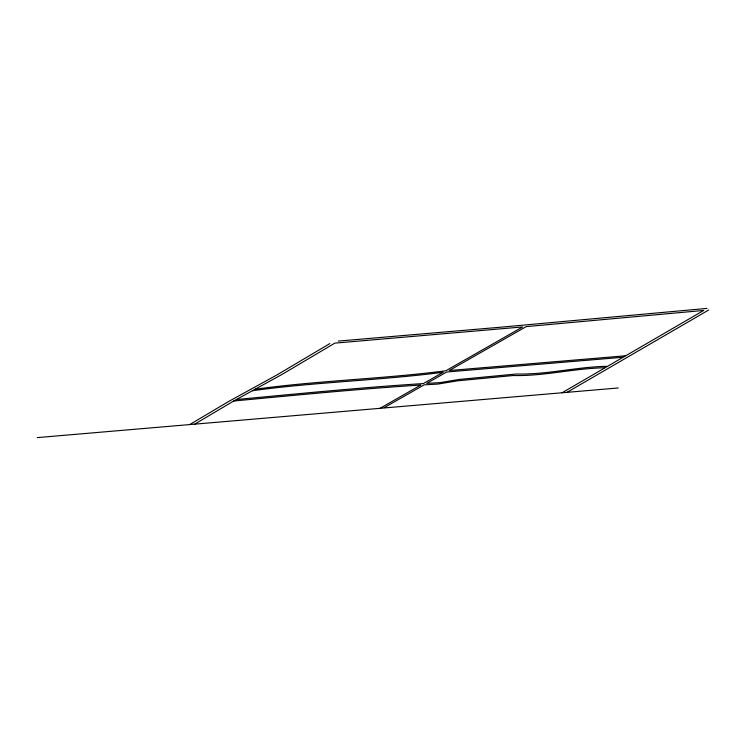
<?xml version="1.0" encoding="UTF-8"?>
<svg xmlns="http://www.w3.org/2000/svg" width="746" height="746" viewBox="0 0 746 746"><rect width="100%" height="100%" fill="white"/><g stroke="black" fill="none" stroke-linecap="round" stroke-linejoin="round"><path stroke-width="1.12" d="M189.745 424.577L228.677 401.46L276.542 375.154L329.844 343.58M194.706 424.157L233.638 401.04L281.494 374.734L334.833 343.141L522.638 326.935L445.791 370.79C382.465 378.977 318.421 380.516 255.095 389.244M708.7 309.991L566.997 392.349M380.012 408.323L420.809 385.048C358.341 388.992 296.022 395.184 233.684 401.012M384.265 407.614L424.148 384.861L437.79 384.087L457.205 380.861L513.295 375.518C543.75 376.32 573.693 368.421 604.148 367.797M562.046 392.769L703.72 310.429L526.219 326.608L449.251 370.529L625.129 355.833M252.381 390.736C315.745 381.989 379.835 380.479 443.199 372.273L423.402 383.565C360.98 387.51 298.689 393.702 236.389 399.52M706.994 308.396L499.177 327.335L338.302 341.081M622.537 357.306L446.668 372.012L426.74 383.379L440.065 382.633L459.256 379.434L516.372 373.998C546.65 374.79 576.434 366.901 606.731 366.323M37.3 437.604L618.257 387.967"/></g></svg>
